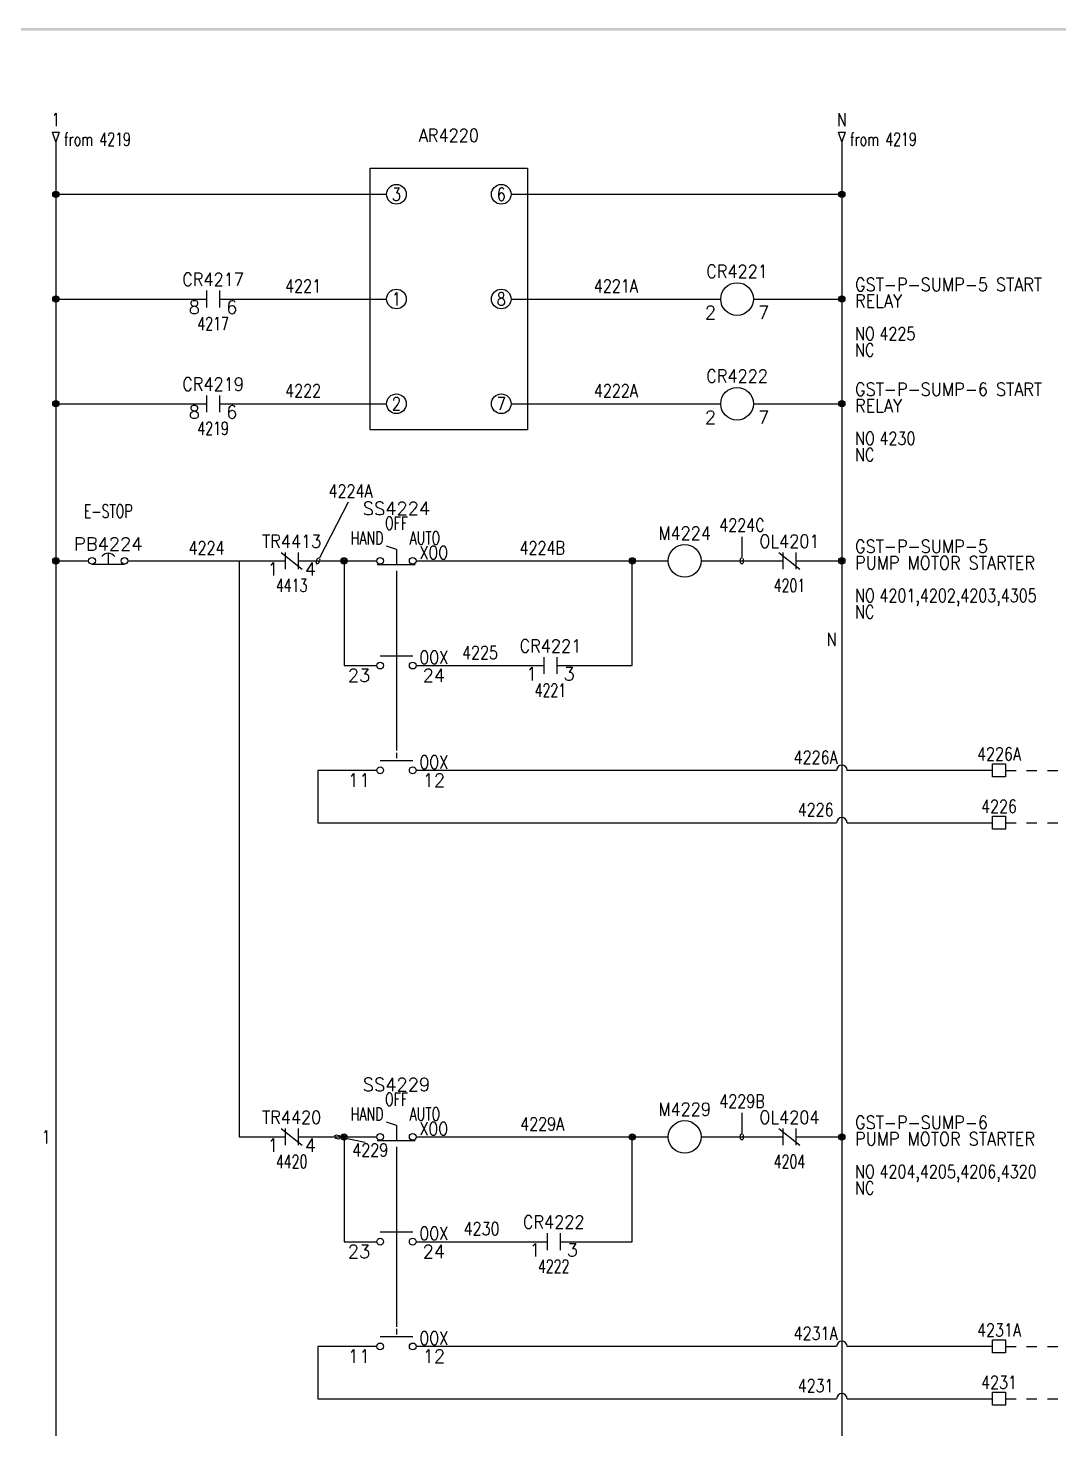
# Model space of a CAD drawing. Header units: inches. Extents: x -0.1 to 33.9, y -0.2 to 22.6.
# Drawn here: x 17.23 to 27.07, y 9.21 to 22.59 of the extents above; entities that cross this region are included whole.
import ezdxf
from ezdxf.enums import TextEntityAlignment as Align

# ---------------------------------------------------------------- set-up
doc = ezdxf.new("R2010")
doc.units = ezdxf.units.IN
doc.header["$LTSCALE"] = 0.5
doc.header["$MEASUREMENT"] = 0
doc.linetypes.add('HIDDEN2', pattern=[0.1875, 0.125, -0.0625])
for name, color, linetype in [('DESC', 150, 'Continuous'), ('LINK', 9, 'Continuous'), ('MISC', 7, 'Continuous'), ('POS', 52, 'Continuous'), ('SYMS', 7, 'Continuous'), ('TAGS', 150, 'Continuous'), ('TERMS', 123, 'Continuous'), ('WIRENO', 72, 'Continuous'), ('WIREREF', 52, 'Continuous'), ('WIREREF_DEST', 52, 'Continuous'), ('WIRES', 7, 'Continuous'), ('XREF', 7, 'Continuous'), ('XREFCHILD', 134, 'Continuous')]:
    doc.layers.add(name, color=color, linetype=linetype)
doc.styles.get("Standard").update_dxf_attribs({"font": 'romans.shx'})
doc.styles.add('WD', font='romans.shx')

# ---------------------------------------------------------------- blocks, each defined once
blk = doc.blocks.new('S&L Title Block V2')
at = {"color": 2}
blk.add_trace([(0, 22.587), (0.025, 22.562), (33.9, 22.587), (33.875, 22.562)], dxfattribs=at)
for tag, height, p in [('TITLE#1', 0.15, (31.11, 1.739)), ('TITLE#2', 0.1, (31.129, 1.58))]:
    blk.add_attdef(tag, text='', height=height).set_placement(p, align=Align.CENTER)
for tag, p, height in [('DRAWNBY', (28.968, 0.735), 0.1), ('SCALE', (30.644, 0.731), 0.1), ('DATE', (30.653, 0.449), 0.1), ('CHKBY', (28.975, 0.429), 0.1), ('SH#', (32.993, 0.197), 0.125)]:
    blk.add_attdef(tag, p, '', height=height)
blk.add_attdef('JOB#', text='', height=0.125).set_placement((32.83, 0.195), align=Align.RIGHT)
at = {"flags": 9}
blk.add_attdef('WD_TB', (0, 0), '', height=0.1, dxfattribs=at)
blk = doc.blocks.new('WDDOT')
for radius in [0.03, 0.0187, 0.00929]:
    blk.add_circle((0, 0), radius)
blk = doc.blocks.new('HPB12M')
for p, q in [((0, 0.074), (0, -0.031)), ((-0.156, -0.032), (0.156, -0.032))]:
    blk.add_line(p, q)
for centre in [(-0.155, 0), (0.155, 0)]:
    blk.add_circle(centre, 0.0322)
blk.add_arc((0, -0.006), 0.0781, 36.8699, 143.1301)
at = {"style": 'WD', "width": 0.7}
for tag, p in [('INST', (0, 0.738)), ('LOC', (0, 0.568)), ('DESC1', (0, 0.412)), ('DESC2', (0, 0.255)), ('XREF', (0, -0.232))]:
    blk.add_attdef(tag, text='', height=0.125, dxfattribs=at).set_placement(p, align=Align.CENTER)
at = {"style": 'WD'}
blk.add_attdef('TAG1', text='', height=0.125, dxfattribs=at).set_placement((0, 0.099), align=Align.CENTER)
for tag, p in [('X2LINK', (0, 0.125)), ('X8LINK', (0, -0.094))]:
    blk.add_attdef(tag, p, '', height=0.01, dxfattribs=at)
for tag, p, height, flags in [('X4TERM01', (-0.188, 0), 0.0125, 1), ('FAMILY', (0.054, 0.058), 0.01, 9), ('CONTACT', (0.054, 0.042), 0.01, 9), ('X1TERM02', (0.188, 0), 0.0125, 1)]:
    blk.add_attdef(tag, p, '', height=height, dxfattribs=dict(at, flags=flags))
at = {"linetype": 'Continuous', "style": 'WD', "flags": 9}
for tag, p in [('MFG', (0.076, 0)), ('CAT', (0.076, 0.017)), ('ASSYCODE', (0.076, -0.017))]:
    blk.add_attdef(tag, text='', height=0.01, dxfattribs=at).set_placement(p, align=Align.CENTER)
at = {"linetype": 'Continuous', "style": 'WD', "flags": 8}
blk.add_attdef('TERM01', text='', height=0.125, dxfattribs=at).set_placement((-0.25, -0.016), align=Align.TOP_RIGHT)
blk.add_attdef('TERM02', text='', height=0.125, dxfattribs=at).set_placement((0.25, -0.016), align=Align.TOP_LEFT)
blk = doc.blocks.new('HCR22')
at = {"linetype": 'Continuous'}
for p, q in [((-0.1, 0.08), (0.1, -0.08)), ((-0.062, 0.08), (-0.062, -0.08)), ((0.062, 0.08), (0.062, -0.08))]:
    blk.add_line(p, q, dxfattribs=at)
at = {"style": 'WD'}
for tag, width, p in [('INST', 0.7, (0, 0.451)), ('LOC', 0.7, (0, 0.281)), ('TAG2', 0.9, (0, 0.125)), ('XREF', 0.7, (0, -0.297)), ('DESC1', 0.7, (0, -0.449)), ('DESC2', 0.7, (0, -0.597)), ('DESC3', 0.7, (0, -0.744))]:
    blk.add_attdef(tag, text='', height=0.125, dxfattribs=dict(at, width=width)).set_placement(p, align=Align.CENTER)
for tag, p in [('X2LINK', (0, 0.125)), ('X8LINK', (0, -0.125))]:
    blk.add_attdef(tag, p, '', height=0.01, dxfattribs=at)
for tag, p, height, flags in [('X4TERM01', (-0.062, 0), 0.0125, 1), ('X1TERM02', (0.062, 0), 0.0125, 1), ('FAMILY', (0.097, 0.036), 0.01, 9), ('CONTACT', (0.097, 0.02), 0.01, 1)]:
    blk.add_attdef(tag, p, '', height=height, dxfattribs=dict(at, flags=flags))
at = {"linetype": 'Continuous', "style": 'WD', "flags": 8}
blk.add_attdef('TERM01', text='', height=0.125, dxfattribs=at).set_placement((-0.125, -0.016), align=Align.TOP_RIGHT)
blk.add_attdef('TERM02', text='', height=0.125, dxfattribs=at).set_placement((0.125, -0.016), align=Align.TOP_LEFT)
blk = doc.blocks.new('HSS123')
for p, q in [((0, 0.109), (-0.094, 0.141)), ((0, 0.109), (0, -0.041)), ((-0.185, -0.034), (0.18, -0.034))]:
    blk.add_line(p, q)
for centre in [(-0.155, 0), (0.155, 0)]:
    blk.add_circle(centre, 0.0322)
at = {"style": 'WD', "width": 0.7}
for tag, p in [('INST', (0, 1.076)), ('LOC', (0, 0.906)), ('DESC1', (0, 0.75)), ('DESC2', (0, 0.594)), ('POS2', (0, 0.297)), ('XREF', (0, -0.219))]:
    blk.add_attdef(tag, text='', height=0.125, dxfattribs=at).set_placement(p, align=Align.CENTER)
at = {"style": 'WD'}
blk.add_attdef('TAG1', text='', height=0.125, dxfattribs=at).set_placement((0, 0.438), align=Align.CENTER)
at = {"style": 'WD', "width": 0.7}
blk.add_attdef('POS1', text='', height=0.125, dxfattribs=at).set_placement((-0.125, 0.156), align=Align.RIGHT)
at = {"style": 'WD'}
for tag, p, width in [('POS3', (0.125, 0.156), 0.7), ('STATE', (0.219, 0.016), 0.8)]:
    blk.add_attdef(tag, p, '', height=0.125, dxfattribs=dict(at, width=width))
for tag, p in [('X2LINK', (0, 0.156)), ('X8LINK', (0, -0.094))]:
    blk.add_attdef(tag, p, '', height=0.01, dxfattribs=at)
for tag, p, height, flags in [('X4TERM01', (-0.188, 0), 0.0125, 1), ('FAMILY', (0.044, 0.053), 0.01, 9), ('CONTACT', (0.044, 0.037), 0.01, 1), ('X1TERM02', (0.188, 0), 0.0125, 1)]:
    blk.add_attdef(tag, p, '', height=height, dxfattribs=dict(at, flags=flags))
at = {"linetype": 'Continuous', "style": 'WD', "flags": 9}
for tag, p in [('MFG', (0.069, 0.009)), ('CAT', (0.069, -0.007)), ('ASSYCODE', (0.069, -0.026))]:
    blk.add_attdef(tag, text='', height=0.01, dxfattribs=at).set_placement(p, align=Align.CENTER)
at = {"linetype": 'Continuous', "style": 'WD', "flags": 8}
blk.add_attdef('TERM01', text='', height=0.125, dxfattribs=at).set_placement((-0.25, -0.031), align=Align.TOP_RIGHT)
blk.add_attdef('TERM02', text='', height=0.125, dxfattribs=at).set_placement((0.25, -0.031), align=Align.TOP_LEFT)
blk = doc.blocks.new('HMS1')
blk.add_circle((0, 0), 0.156)
at = {"style": 'WD'}
for tag, width, p in [('INST', 0.7, (0.006, 0.528)), ('LOC', 0.7, (0.006, 0.359)), ('TAG1', 0.9, (0, 0.202))]:
    blk.add_attdef(tag, text='', height=0.125, dxfattribs=dict(at, width=width)).set_placement(p, align=Align.CENTER)
at = {"style": 'WD', "flags": 9}
blk.add_attdef('FAMILY', text='', height=0.01, dxfattribs=at).set_placement((-0.005, 0.17), align=Align.CENTER)
at = {"linetype": 'Continuous', "style": 'WD', "flags": 1}
for tag, p in [('MFG', (0, 0.14)), ('CAT', (0, 0.159))]:
    blk.add_attdef(tag, text='', height=0.01, dxfattribs=at).set_placement(p, align=Align.MIDDLE)
at = {"style": 'WD'}
for tag, p, width in [('DESC1', (1.126, 0.076), 0.9), ('DESC2', (1.126, -0.081), 0.9), ('DESC3', (1.126, -0.237), 0.9), ('XREFNO', (1.359, -0.393), 0.8), ('XREFNC', (1.359, -0.549), 0.8)]:
    blk.add_attdef(tag, p, '', height=0.125, dxfattribs=dict(at, width=width))
at = {"style": 'WD', "flags": 1}
for tag, p in [('X4TERM01', (-0.156, 0)), ('X1TERM02', (0.156, 0))]:
    blk.add_attdef(tag, p, '', height=0.0125, dxfattribs=at)
at = {"linetype": 'Continuous', "style": 'WD', "flags": 9}
blk.add_attdef('ASSYCODE', text='', height=0.01, dxfattribs=at).set_placement((0, 0.113), align=Align.CENTER)
at = {"linetype": 'Continuous', "style": 'WD'}
blk.add_attdef('TERM01', text='', height=0.125, dxfattribs=at).set_placement((-0.2, -0.035), align=Align.TOP_RIGHT)
blk.add_attdef('TERM02', text='', height=0.125, dxfattribs=at).set_placement((0.2, -0.035), align=Align.TOP_LEFT)
at = {"style": 'WD', "width": 0.8, "flags": 8}
for tag, p in [('NO', (1.126, -0.393)), ('NC', (1.126, -0.549))]:
    blk.add_attdef(tag, p, '', height=0.125, dxfattribs=at)
blk = doc.blocks.new('HSS21')
for p, q in [((0, 0.168), (0, 0.115)), ((-0.156, 0.094), (0.156, 0.094))]:
    blk.add_line(p, q)
for centre in [(-0.155, 0), (0.155, 0)]:
    blk.add_circle(centre, 0.0322)
at = {"style": 'WD', "width": 0.7}
for tag, p in [('INST', (0, 0.826)), ('LOC', (0, 0.656)), ('DESC1', (0, 0.5)), ('DESC2', (0, 0.344)), ('XREF', (0, -0.219))]:
    blk.add_attdef(tag, text='', height=0.125, dxfattribs=at).set_placement(p, align=Align.CENTER)
at = {"style": 'WD'}
blk.add_attdef('TAG2', text='', height=0.125, dxfattribs=at).set_placement((0, 0.188), align=Align.CENTER)
for tag, p in [('X2LINK', (0, 0.188)), ('X8LINK', (0, 0))]:
    blk.add_attdef(tag, p, '', height=0.01, dxfattribs=at)
for tag, p, height, flags in [('FAMILY', (0.056, 0.127), 0.01, 9), ('X4TERM01', (-0.188, 0), 0.0125, 1), ('CONTACT', (0.056, 0.111), 0.01, 9), ('X1TERM02', (0.188, 0), 0.0125, 1)]:
    blk.add_attdef(tag, p, '', height=height, dxfattribs=dict(at, flags=flags))
at = {"style": 'WD', "width": 0.8}
blk.add_attdef('STATE', (0.219, 0.016), '', height=0.125, dxfattribs=at)
at = {"linetype": 'Continuous', "style": 'WD', "flags": 8}
blk.add_attdef('TERM01', text='', height=0.125, dxfattribs=at).set_placement((-0.25, -0.031), align=Align.TOP_RIGHT)
blk.add_attdef('TERM02', text='', height=0.125, dxfattribs=at).set_placement((0.25, -0.031), align=Align.TOP_LEFT)
blk = doc.blocks.new('HT0W01')
for p, q in [((-0.062, 0.062), (0.062, 0.062)), ((-0.062, -0.062), (-0.062, 0.062)), ((0.062, 0.062), (0.062, -0.062)), ((0.062, -0.062), (-0.062, -0.062))]:
    blk.add_line(p, q)
at = {"style": 'WD'}
for tag, p, width in [('INST', (0.062, 0.42), 0.7), ('LOC', (0.062, 0.25), 0.7), ('DESC1', (0.05, -0.385), 0.8)]:
    blk.add_attdef(tag, p, '', height=0.125, dxfattribs=dict(at, width=width))
at = {"linetype": 'Continuous', "style": 'WD', "width": 0.8, "flags": 8}
blk.add_attdef('WIRENO', text='', height=0.125, dxfattribs=at).set_placement((0, 0.094), align=Align.CENTER)
at = {"style": 'WD', "flags": 1}
for tag, p, height in [('X4TERM01', (-0.062, 0), 0.0125), ('X4TERMDESC01', (-0.055, -0.023), 0.025), ('X2TERMDESC01', (-0.006, 0.029), 0.025), ('STRIPSEQ', (0, 0), 0.00125), ('X2TERM01', (0, 0.062), 0.0125), ('X1TERMDESC01', (0.039, 0.007), 0.025), ('X1TERM01', (0.062, 0), 0.0125), ('LINKTERM', (0, -0.002), 0.00125), ('X8TERM01', (0, -0.062), 0.0125), ('X8TERMDESC01', (0, -0.054), 0.025)]:
    blk.add_attdef(tag, p, '', height=height, dxfattribs=at)
at = {"linetype": 'Continuous', "style": 'WD'}
for tag, p, height, width, flags in [('TAGSTRIP', (0.05, -0.229), 0.125, 0.9, 8), ('CAT', (0.213, -0.406), 0.109, 0.8, 1), ('DESC2', (0.05, -0.541), 0.125, 0.8, 8), ('DESC3', (0.05, -0.698), 0.125, 0.8, 8)]:
    blk.add_attdef(tag, p, '', height=height, dxfattribs=dict(at, width=width, flags=flags))
at = {"linetype": 'Continuous', "style": 'WD', "width": 0.8, "flags": 1}
blk.add_attdef('MFG', text='', height=0.109, dxfattribs=at).set_placement((0.088, -0.406), align=Align.RIGHT)
at = {"style": 'WD', "width": 0.7, "flags": 1}
blk.add_attdef('ASSYCODE', (0.062, -0.281), '', height=0.01, dxfattribs=at)
blk = doc.blocks.new('HA1D2')
blk.add_lwpolyline([(0, 0.094), (0.031, 0.094), (0, 0), (-0.031, 0.094), (0, 0.094)])
at = {"style": 'WD', "width": 0.8, "flags": 8}
blk.add_attdef('WIRENO', text='', height=0.125, dxfattribs=at).set_placement((0, 0.15), align=Align.CENTER)
at = {"style": 'WD', "flags": 1}
for tag, p in [('X8TERM01', (0, 0)), ('SIGCODE', (0.026, 0.066))]:
    blk.add_attdef(tag, p, '', height=0.01, dxfattribs=at)
at = {"style": 'WD', "width": 0.7}
for tag, p in [('XREF', (0.077, -0.037)), ('DESC1', (0.077, -0.206))]:
    blk.add_attdef(tag, p, '', height=0.125, dxfattribs=at)
blk = doc.blocks.new('WD_WNV')
at = {"linetype": 'Continuous', "style": 'WD', "width": 0.8}
blk.add_attdef('WIRENO', text='', height=0.125, dxfattribs=at).set_placement((-0.05, 0), align=Align.MIDDLE_RIGHT)
at = {"style": 'WD', "flags": 1}
for tag, p in [('W01USER', (-0.062, 0.094)), ('W02USER', (-0.062, 0.086)), ('W03USER', (-0.062, 0.078)), ('W04USER', (-0.062, 0.07)), ('W05USER', (-0.062, 0.062)), ('W06USER', (-0.062, 0.055)), ('W07USER', (-0.062, 0.047)), ('W08USER', (-0.062, 0.039)), ('W09USER', (-0.062, 0.031)), ('W10USER', (-0.062, 0.023))]:
    blk.add_attdef(tag, text='', height=0.005, dxfattribs=at).set_placement(p, align=Align.CENTER)
blk = doc.blocks.new('WD_WNH')
at = {"linetype": 'Continuous', "style": 'WD', "width": 0.8}
blk.add_attdef('WIRENO', text='', height=0.125, dxfattribs=at).set_placement((0, 0.062), align=Align.CENTER)
at = {"style": 'WD', "flags": 1}
for tag, p in [('W01USER', (0, 0.078)), ('W02USER', (0, 0.07)), ('W03USER', (0, 0.062)), ('W04USER', (0, 0.055)), ('W05USER', (0, 0.047)), ('W06USER', (0, 0.039)), ('W07USER', (0, 0.031)), ('W08USER', (0, 0.023)), ('W09USER', (0, 0.016)), ('W10USER', (0, 0.008))]:
    blk.add_attdef(tag, text='', height=0.005, dxfattribs=at).set_placement(p, align=Align.CENTER)
blk = doc.blocks.new('HCR1_ARP120A5R')
blk.add_lwpolyline([(-0.25, 0.25), (1.25, 0.25), (1.25, -2.25), (-0.25, -2.25)], close=True)
for centre in [(0, 0), (1, 0), (0, -1), (1, -1), (0, -2), (1, -2)]:
    blk.add_circle(centre, 0.0938)
at = {"style": 'WD'}
for tag, p, width in [('DESC1', (0.25, 1.25), 0.9), ('DESC2', (0.25, 1), 0.9), ('DESC3', (0.25, 0.75), 0.9), ('XREFNO', (1.5, -1.75), 0.8), ('XREFNC', (1.5, -2), 0.8)]:
    blk.add_attdef(tag, p, '', height=0.125, dxfattribs=dict(at, width=width))
for tag, width, p in [('TAG1', 0.9, (0.5, 0.5)), ('INST', 0.7, (0.5, -2.5)), ('LOC', 0.7, (0.5, -2.75))]:
    blk.add_attdef(tag, text='', height=0.125, dxfattribs=dict(at, width=width)).set_placement(p, align=Align.CENTER)
at = {"style": 'WD', "width": 0.8}
for tag, p in [('TERM01', (0, 0)), ('TERM04', (1, 0)), ('X4TERMDESC01', (0.301, -0.162)), ('X1TERMDESC04', (1.318, -0.162)), ('TERM02', (0, -1)), ('TERM05', (1, -1)), ('X4TERMDESC02', (0.315, -1.163)), ('X1TERMDESC05', (1.315, -1.163)), ('TERM03', (0, -2)), ('TERM06', (1, -2)), ('X4TERMDESC03', (0.315, -2.163)), ('X1TERMDESC06', (1.315, -2.163))]:
    blk.add_attdef(tag, text='', height=0.125, dxfattribs=at).set_placement(p, align=Align.MIDDLE)
at = {"style": 'WD', "flags": 1}
for tag, p in [('X4TERM01', (-0.094, 0)), ('X1TERM04', (1.094, 0)), ('X4TERM02', (-0.094, -1)), ('X1TERM05', (1.094, -1)), ('X4TERM03', (-0.094, -2)), ('X1TERM06', (1.094, -2))]:
    blk.add_attdef(tag, p, '', height=0.01, dxfattribs=at)
for tag, p in [('MFG', (0.25, 0)), ('CAT', (0.5, 0))]:
    blk.add_attdef(tag, text='', height=0.01, dxfattribs=at).set_placement(p, align=Align.MIDDLE)
at = {"style": 'WD', "flags": 9}
for tag, p in [('ASSYCODE', (0.75, 0)), ('FAMILY', (0.25, -0.25))]:
    blk.add_attdef(tag, text='', height=0.01, dxfattribs=at).set_placement(p, align=Align.CENTER)
at = {"style": 'WD', "width": 0.8, "flags": 8}
for tag, p in [('NO', (1.5, 0)), ('NC', (1.5, -0.25))]:
    blk.add_attdef(tag, p, '', height=0.125, dxfattribs=at)
blk = doc.blocks.new('HCR21')
at = {"linetype": 'Continuous'}
for p, q in [((-0.062, 0.08), (-0.062, -0.08)), ((0.062, 0.08), (0.062, -0.08))]:
    blk.add_line(p, q, dxfattribs=at)
at = {"style": 'WD'}
for tag, width, p in [('INST', 0.7, (0, 0.451)), ('LOC', 0.7, (0, 0.281)), ('TAG2', 0.9, (0, 0.125)), ('XREF', 0.7, (0, -0.297)), ('DESC1', 0.7, (0, -0.449)), ('DESC2', 0.7, (0, -0.597)), ('DESC3', 0.7, (0, -0.744))]:
    blk.add_attdef(tag, text='', height=0.125, dxfattribs=dict(at, width=width)).set_placement(p, align=Align.CENTER)
for tag, p in [('X2LINK', (0, 0.125)), ('X8LINK', (0, -0.125))]:
    blk.add_attdef(tag, p, '', height=0.01, dxfattribs=at)
for tag, p, height, flags in [('X4TERM01', (-0.062, 0), 0.0125, 1), ('X1TERM02', (0.062, 0), 0.0125, 1), ('FAMILY', (0.097, 0.053), 0.01, 9), ('CONTACT', (0.097, 0.036), 0.01, 1)]:
    blk.add_attdef(tag, p, '', height=height, dxfattribs=dict(at, flags=flags))
at = {"linetype": 'Continuous', "style": 'WD', "flags": 8}
blk.add_attdef('TERM01', text='', height=0.125, dxfattribs=at).set_placement((-0.125, -0.016), align=Align.TOP_RIGHT)
blk.add_attdef('TERM02', text='', height=0.125, dxfattribs=at).set_placement((0.125, -0.016), align=Align.TOP_LEFT)
blk = doc.blocks.new('HCR1')
blk.add_circle((0, 0), 0.156)
at = {"style": 'WD'}
for tag, width, p in [('INST', 0.7, (0.006, 0.528)), ('LOC', 0.7, (0.006, 0.359)), ('TAG1', 0.9, (0, 0.202))]:
    blk.add_attdef(tag, text='', height=0.125, dxfattribs=dict(at, width=width)).set_placement(p, align=Align.CENTER)
at = {"linetype": 'Continuous', "style": 'WD', "flags": 9}
blk.add_attdef('ASSYCODE', text='', height=0.01, dxfattribs=at).set_placement((0, 0.125), align=Align.CENTER)
at = {"style": 'WD', "flags": 9}
blk.add_attdef('FAMILY', text='', height=0.01, dxfattribs=at).set_placement((-0.005, 0.17), align=Align.CENTER)
at = {"linetype": 'Continuous', "style": 'WD', "flags": 1}
for tag, p in [('MFG', (0, 0.14)), ('CAT', (0, 0.159))]:
    blk.add_attdef(tag, text='', height=0.01, dxfattribs=at).set_placement(p, align=Align.MIDDLE)
at = {"style": 'WD'}
for tag, p, width in [('DESC1', (1.126, 0.076), 0.9), ('DESC2', (1.126, -0.081), 0.9), ('DESC3', (1.126, -0.237), 0.9), ('XREFNO', (1.359, -0.393), 0.8), ('XREFNC', (1.359, -0.549), 0.8)]:
    blk.add_attdef(tag, p, '', height=0.125, dxfattribs=dict(at, width=width))
at = {"style": 'WD', "flags": 1}
for tag, p in [('X4TERM01', (-0.156, 0)), ('X1TERM02', (0.156, 0))]:
    blk.add_attdef(tag, p, '', height=0.0125, dxfattribs=at)
at = {"linetype": 'Continuous', "style": 'WD'}
blk.add_attdef('TERM01', text='', height=0.125, dxfattribs=at).set_placement((-0.2, -0.066), align=Align.TOP_RIGHT)
blk.add_attdef('TERM02', text='', height=0.125, dxfattribs=at).set_placement((0.2, -0.066), align=Align.TOP_LEFT)
at = {"style": 'WD', "width": 0.8, "flags": 8}
for tag, p in [('NO', (1.126, -0.393)), ('NC', (1.126, -0.549))]:
    blk.add_attdef(tag, p, '', height=0.125, dxfattribs=at)

msp = doc.modelspace()

# ---------------------------------------------------------------- linework, layer by layer
at = {"layer": 'LINK'}
for points in [[(20.75, 17.406), (20.75, 16.688)], [(20.75, 17.406), (20.75, 15.688)], [(20.75, 11.906), (20.75, 11.188)], [(20.75, 11.906), (20.75, 10.188)]]:
    msp.add_lwpolyline(points, dxfattribs=at)
at = {"layer": 'WIRENO'}
for points in [[(20.29, 18.059), (20.014, 17.528), (19.993, 17.521), (19.979, 17.493), (19.986, 17.472), (20.007, 17.479), (20.021, 17.507), (20.018, 17.517)], [(24.047, 17.729), (24.047, 17.531), (24.031, 17.516), (24.031, 17.484), (24.047, 17.469), (24.062, 17.484), (24.062, 17.516), (24.055, 17.523)], [(24.047, 12.229), (24.047, 12.031), (24.031, 12.016), (24.031, 11.984), (24.047, 11.969), (24.062, 11.984), (24.062, 12.016), (24.055, 12.023)], [(20.451, 11.947), (20.218, 11.994), (20.206, 12.012), (20.175, 12.018), (20.157, 12.006), (20.169, 11.988), (20.2, 11.982), (20.209, 11.988)]]:
    msp.add_lwpolyline(points, dxfattribs=at)
at = {"layer": 'WIRES'}
for p, q in [((17.5, 21.5), (17.5, 2.5)), ((25, 21.5), (25, 2.5)), ((17.5, 21), (20.656, 21)), ((21.844, 21), (25, 21)), ((17.5, 20), (18.938, 20)), ((19.062, 20), (20.656, 20)), ((21.844, 20), (23.844, 20)), ((24.156, 20), (25, 20)), ((17.5, 19), (18.938, 19)), ((19.062, 19), (20.656, 19)), ((21.844, 19), (23.844, 19)), ((24.156, 19), (25, 19)), ((17.5, 17.5), (17.812, 17.5)), ((18.188, 17.5), (19.688, 17.5)), ((19.25, 17.5), (19.25, 12)), ((19.812, 17.5), (20.562, 17.5)), ((20.25, 17.5), (20.25, 16.5)), ((20.938, 17.5), (23.344, 17.5)), ((23, 16.5), (23, 17.5)), ((23.656, 17.5), (24.438, 17.5)), ((24.562, 17.5), (25, 17.5)), ((20.25, 16.5), (20.562, 16.5)), ((20.938, 16.5), (22.156, 16.5)), ((22.281, 16.5), (23, 16.5)), ((20.562, 15.5), (20, 15.5)), ((20, 15.5), (20, 15)), ((24.95, 15.5), (20.938, 15.5)), ((26.438, 15.5), (25.05, 15.5)), ((20, 15), (24.95, 15)), ((25.05, 15), (26.438, 15)), ((19.25, 12), (19.688, 12)), ((19.812, 12), (20.562, 12)), ((20.25, 12), (20.25, 11)), ((20.938, 12), (23.344, 12)), ((23, 11), (23, 12)), ((23.656, 12), (24.438, 12)), ((24.562, 12), (25, 12)), ((20.25, 11), (20.562, 11)), ((20.938, 11), (22.188, 11)), ((22.312, 11), (23, 11)), ((20.562, 10), (20, 10)), ((20, 10), (20, 9.5)), ((24.95, 10), (20.938, 10)), ((26.438, 10), (25.05, 10)), ((20, 9.5), (24.95, 9.5)), ((25.05, 9.5), (26.438, 9.5))]:
    msp.add_line(p, q, dxfattribs=at)
at = {"layer": 'WIRES', "linetype": 'HIDDEN2'}
for p, q in [((26.562, 15.5), (27.938, 15.5)), ((26.562, 15), (27.938, 15)), ((26.562, 10), (27.938, 10)), ((26.562, 9.5), (27.938, 9.5))]:
    msp.add_line(p, q, dxfattribs=at)
at = {"layer": 'WIRES'}
for centre in [(25, 15.5), (25, 15), (25, 10), (25, 9.5)]:
    msp.add_arc(centre, 0.05, 0, 180, dxfattribs=at)

# ---------------------------------------------------------------- block references
msp.add_blockref('S&L Title Block V2', (0, 0))
at = {"layer": 'SYMS'}
ref = msp.add_blockref('HA1D2', (17.5, 21.5), dxfattribs=at)
ref.add_attrib('WIRENO', '1', dxfattribs={"layer": 'WIREREF_DEST', "height": 0.125, "style": 'WD', "width": 0.8, "flags": 8}).set_placement((17.5, 21.65), align=Align.CENTER)
ref.add_attrib('XREF', 'from 4219', (17.577, 21.463), dxfattribs={"layer": 'XREF', "height": 0.125, "style": 'WD', "width": 0.7})
ref = msp.add_blockref('HA1D2', (25, 21.5), dxfattribs=at)
ref.add_attrib('WIRENO', 'N', dxfattribs={"layer": 'WIREREF_DEST', "height": 0.125, "style": 'WD', "width": 0.8, "flags": 8}).set_placement((25, 21.65), align=Align.CENTER)
ref.add_attrib('XREF', 'from 4219', (25.077, 21.463), dxfattribs={"layer": 'XREF', "height": 0.125, "style": 'WD', "width": 0.7})
ref = msp.add_blockref('HCR1_ARP120A5R', (20.75, 21), dxfattribs=at)
ref.add_attrib('TERM01', '3', dxfattribs={"layer": 'TERMS', "height": 0.125, "style": 'WD', "width": 0.8}).set_placement((20.75, 21), align=Align.MIDDLE)
ref.add_attrib('TERM02', '1', dxfattribs={"layer": 'TERMS', "height": 0.125, "style": 'WD', "width": 0.8}).set_placement((20.75, 20), align=Align.MIDDLE)
ref.add_attrib('TERM03', '2', dxfattribs={"layer": 'TERMS', "height": 0.125, "style": 'WD', "width": 0.8}).set_placement((20.75, 19), align=Align.MIDDLE)
ref.add_attrib('TERM04', '6', dxfattribs={"layer": 'TERMS', "height": 0.125, "style": 'WD', "width": 0.8}).set_placement((21.75, 21), align=Align.MIDDLE)
ref.add_attrib('TERM05', '8', dxfattribs={"layer": 'TERMS', "height": 0.125, "style": 'WD', "width": 0.8}).set_placement((21.75, 20), align=Align.MIDDLE)
ref.add_attrib('TERM06', '7', dxfattribs={"layer": 'TERMS', "height": 0.125, "style": 'WD', "width": 0.8}).set_placement((21.75, 19), align=Align.MIDDLE)
ref.add_attrib('TAG1', 'AR4220', dxfattribs={"layer": 'TAGS', "height": 0.125, "style": 'WD', "width": 0.9}).set_placement((21.25, 21.5), align=Align.CENTER)
for p in [(17.5, 21), (25, 21), (17.5, 20), (25, 20), (17.5, 19), (25, 19), (17.5, 17.5), (20.25, 17.5), (23, 17.5), (25, 17.5), (20.25, 12), (23, 12), (25, 12)]:
    msp.add_blockref('WDDOT', p, dxfattribs=at)
ref = msp.add_blockref('HCR21', (19, 20), dxfattribs=at)
ref.add_attrib('TERM02', '6', dxfattribs={"layer": 'TERMS', "linetype": 'Continuous', "height": 0.125, "style": 'WD', "flags": 8}).set_placement((19.125, 19.984), align=Align.TOP_LEFT)
ref.add_attrib('TERM01', '8', dxfattribs={"layer": 'TERMS', "linetype": 'Continuous', "height": 0.125, "style": 'WD', "flags": 8}).set_placement((18.875, 19.984), align=Align.TOP_RIGHT)
ref.add_attrib('XREF', '4217', dxfattribs={"layer": 'XREFCHILD', "height": 0.125, "style": 'WD', "width": 0.7}).set_placement((19, 19.703), align=Align.CENTER)
ref.add_attrib('TAG2', 'CR4217', dxfattribs={"layer": 'TAGS', "height": 0.125, "style": 'WD', "width": 0.9}).set_placement((19, 20.125), align=Align.CENTER)
ref = msp.add_blockref('HCR1', (24, 20), dxfattribs=at)
ref.add_attrib('NC', 'NC', (25.126, 19.451), dxfattribs={"layer": 'MISC', "height": 0.125, "style": 'WD', "width": 0.8, "flags": 8})
ref.add_attrib('NO', 'NO', (25.126, 19.607), dxfattribs={"layer": 'MISC', "height": 0.125, "style": 'WD', "width": 0.8, "flags": 8})
ref.add_attrib('TERM02', '7', dxfattribs={"layer": 'TERMS', "linetype": 'Continuous', "height": 0.125, "style": 'WD'}).set_placement((24.2, 19.934), align=Align.TOP_LEFT)
ref.add_attrib('TERM01', '2', dxfattribs={"layer": 'TERMS', "linetype": 'Continuous', "height": 0.125, "style": 'WD'}).set_placement((23.8, 19.934), align=Align.TOP_RIGHT)
ref.add_attrib('XREFNO', '4225', (25.359, 19.607), dxfattribs={"layer": 'XREF', "height": 0.125, "style": 'WD', "width": 0.8})
ref.add_attrib('DESC2', 'RELAY', (25.126, 19.919), dxfattribs={"layer": 'DESC', "height": 0.125, "style": 'WD', "width": 0.9})
ref.add_attrib('DESC1', 'GST-P-SUMP-5 START', (25.126, 20.076), dxfattribs={"layer": 'DESC', "height": 0.125, "style": 'WD', "width": 0.9})
ref.add_attrib('TAG1', 'CR4221', dxfattribs={"layer": 'TAGS', "height": 0.125, "style": 'WD', "width": 0.9}).set_placement((24, 20.202), align=Align.CENTER)
ref = msp.add_blockref('HCR1', (24, 19), dxfattribs=at)
ref.add_attrib('NC', 'NC', (25.126, 18.451), dxfattribs={"layer": 'MISC', "height": 0.125, "style": 'WD', "width": 0.8, "flags": 8})
ref.add_attrib('NO', 'NO', (25.126, 18.607), dxfattribs={"layer": 'MISC', "height": 0.125, "style": 'WD', "width": 0.8, "flags": 8})
ref.add_attrib('TERM02', '7', dxfattribs={"layer": 'TERMS', "linetype": 'Continuous', "height": 0.125, "style": 'WD'}).set_placement((24.2, 18.934), align=Align.TOP_LEFT)
ref.add_attrib('TERM01', '2', dxfattribs={"layer": 'TERMS', "linetype": 'Continuous', "height": 0.125, "style": 'WD'}).set_placement((23.8, 18.934), align=Align.TOP_RIGHT)
ref.add_attrib('XREFNO', '4230', (25.359, 18.607), dxfattribs={"layer": 'XREF', "height": 0.125, "style": 'WD', "width": 0.8})
ref.add_attrib('DESC2', 'RELAY', (25.126, 18.919), dxfattribs={"layer": 'DESC', "height": 0.125, "style": 'WD', "width": 0.9})
ref.add_attrib('DESC1', 'GST-P-SUMP-6 START', (25.126, 19.076), dxfattribs={"layer": 'DESC', "height": 0.125, "style": 'WD', "width": 0.9})
ref.add_attrib('TAG1', 'CR4222', dxfattribs={"layer": 'TAGS', "height": 0.125, "style": 'WD', "width": 0.9}).set_placement((24, 19.202), align=Align.CENTER)
ref = msp.add_blockref('HCR21', (19, 19), dxfattribs=at)
ref.add_attrib('TERM02', '6', dxfattribs={"layer": 'TERMS', "linetype": 'Continuous', "height": 0.125, "style": 'WD', "flags": 8}).set_placement((19.125, 18.984), align=Align.TOP_LEFT)
ref.add_attrib('TERM01', '8', dxfattribs={"layer": 'TERMS', "linetype": 'Continuous', "height": 0.125, "style": 'WD', "flags": 8}).set_placement((18.875, 18.984), align=Align.TOP_RIGHT)
ref.add_attrib('XREF', '4219', dxfattribs={"layer": 'XREFCHILD', "height": 0.125, "style": 'WD', "width": 0.7}).set_placement((19, 18.703), align=Align.CENTER)
ref.add_attrib('TAG2', 'CR4219', dxfattribs={"layer": 'TAGS', "height": 0.125, "style": 'WD', "width": 0.9}).set_placement((19, 19.125), align=Align.CENTER)
ref = msp.add_blockref('HSS123', (20.75, 17.5), dxfattribs=at)
ref.add_attrib('POS3', 'AUTO', (20.875, 17.656), dxfattribs={"layer": 'POS', "height": 0.125, "style": 'WD', "width": 0.7})
ref.add_attrib('STATE', 'XOO', (20.969, 17.516), dxfattribs={"layer": 'MISC', "height": 0.125, "style": 'WD', "width": 0.8})
ref.add_attrib('POS2', 'OFF', dxfattribs={"layer": 'POS', "height": 0.125, "style": 'WD', "width": 0.7}).set_placement((20.75, 17.797), align=Align.CENTER)
ref.add_attrib('POS1', 'HAND', dxfattribs={"layer": 'POS', "height": 0.125, "style": 'WD', "width": 0.7}).set_placement((20.625, 17.656), align=Align.RIGHT)
ref.add_attrib('TAG1', 'SS4224', dxfattribs={"layer": 'TAGS', "height": 0.125, "style": 'WD'}).set_placement((20.75, 17.938), align=Align.CENTER)
ref = msp.add_blockref('HPB12M', (18, 17.5), dxfattribs=at)
ref.add_attrib('DESC1', 'E-STOP', dxfattribs={"layer": 'DESC', "height": 0.125, "style": 'WD', "width": 0.7}).set_placement((18, 17.912), align=Align.CENTER)
ref.add_attrib('TAG1', 'PB4224', dxfattribs={"layer": 'TAGS', "height": 0.125, "style": 'WD'}).set_placement((18, 17.599), align=Align.CENTER)
ref = msp.add_blockref('HMS1', (23.5, 17.5), dxfattribs=at)
ref.add_attrib('NC', 'NC', (25.126, 16.951), dxfattribs={"layer": 'MISC', "height": 0.125, "style": 'WD', "width": 0.8, "flags": 8})
ref.add_attrib('NO', 'NO', (25.126, 17.107), dxfattribs={"layer": 'MISC', "height": 0.125, "style": 'WD', "width": 0.8, "flags": 8})
ref.add_attrib('XREFNO', '4201,4202,4203,4305', (25.359, 17.107), dxfattribs={"layer": 'XREF', "height": 0.125, "style": 'WD', "width": 0.8})
ref.add_attrib('DESC2', 'PUMP MOTOR STARTER', (25.126, 17.419), dxfattribs={"layer": 'DESC', "height": 0.125, "style": 'WD', "width": 0.9})
ref.add_attrib('DESC1', 'GST-P-SUMP-5', (25.126, 17.576), dxfattribs={"layer": 'DESC', "height": 0.125, "style": 'WD', "width": 0.9})
ref.add_attrib('TAG1', 'M4224', dxfattribs={"layer": 'TAGS', "height": 0.125, "style": 'WD', "width": 0.9}).set_placement((23.5, 17.702), align=Align.CENTER)
ref = msp.add_blockref('HCR22', (19.75, 17.5), dxfattribs=at)
ref.add_attrib('XREF', '4413', dxfattribs={"layer": 'XREFCHILD', "height": 0.125, "style": 'WD', "width": 0.7}).set_placement((19.75, 17.203), align=Align.CENTER)
ref.add_attrib('TERM02', '4', dxfattribs={"layer": 'TERMS', "linetype": 'Continuous', "height": 0.125, "style": 'WD', "flags": 8}).set_placement((19.875, 17.484), align=Align.TOP_LEFT)
ref.add_attrib('TERM01', '1', dxfattribs={"layer": 'TERMS', "linetype": 'Continuous', "height": 0.125, "style": 'WD', "flags": 8}).set_placement((19.625, 17.484), align=Align.TOP_RIGHT)
ref.add_attrib('TAG2', 'TR4413', dxfattribs={"layer": 'TAGS', "height": 0.125, "style": 'WD', "width": 0.9}).set_placement((19.75, 17.625), align=Align.CENTER)
ref = msp.add_blockref('HCR22', (24.5, 17.5), dxfattribs=at)
ref.add_attrib('XREF', '4201', dxfattribs={"layer": 'XREFCHILD', "height": 0.125, "style": 'WD', "width": 0.7}).set_placement((24.5, 17.203), align=Align.CENTER)
ref.add_attrib('TAG2', 'OL4201', dxfattribs={"layer": 'TAGS', "height": 0.125, "style": 'WD', "width": 0.9}).set_placement((24.5, 17.625), align=Align.CENTER)
ref = msp.add_blockref('HCR21', (22.219, 16.5), dxfattribs=at)
ref.add_attrib('TERM02', '3', dxfattribs={"layer": 'TERMS', "linetype": 'Continuous', "height": 0.125, "style": 'WD', "flags": 8}).set_placement((22.344, 16.484), align=Align.TOP_LEFT)
ref.add_attrib('TERM01', '1', dxfattribs={"layer": 'TERMS', "linetype": 'Continuous', "height": 0.125, "style": 'WD', "flags": 8}).set_placement((22.094, 16.484), align=Align.TOP_RIGHT)
ref.add_attrib('XREF', '4221', dxfattribs={"layer": 'XREFCHILD', "height": 0.125, "style": 'WD', "width": 0.7}).set_placement((22.219, 16.203), align=Align.CENTER)
ref.add_attrib('TAG2', 'CR4221', dxfattribs={"layer": 'TAGS', "height": 0.125, "style": 'WD', "width": 0.9}).set_placement((22.219, 16.625), align=Align.CENTER)
ref = msp.add_blockref('HSS21', (20.75, 16.5), dxfattribs=at)
ref.add_attrib('TERM01', '23', dxfattribs={"layer": 'TERMS', "linetype": 'Continuous', "height": 0.125, "style": 'WD', "flags": 8}).set_placement((20.5, 16.469), align=Align.TOP_RIGHT)
ref.add_attrib('TERM02', '24', dxfattribs={"layer": 'TERMS', "linetype": 'Continuous', "height": 0.125, "style": 'WD', "flags": 8}).set_placement((21, 16.469), align=Align.TOP_LEFT)
ref.add_attrib('STATE', 'OOX', (20.969, 16.516), dxfattribs={"layer": 'MISC', "height": 0.125, "style": 'WD', "width": 0.8})
ref = msp.add_blockref('HSS21', (20.75, 15.5), dxfattribs=at)
ref.add_attrib('TERM01', '11', dxfattribs={"layer": 'TERMS', "linetype": 'Continuous', "height": 0.125, "style": 'WD', "flags": 8}).set_placement((20.5, 15.469), align=Align.TOP_RIGHT)
ref.add_attrib('TERM02', '12', dxfattribs={"layer": 'TERMS', "linetype": 'Continuous', "height": 0.125, "style": 'WD', "flags": 8}).set_placement((21, 15.469), align=Align.TOP_LEFT)
ref.add_attrib('STATE', 'OOX', (20.969, 15.516), dxfattribs={"layer": 'MISC', "height": 0.125, "style": 'WD', "width": 0.8})
ref = msp.add_blockref('HT0W01', (26.5, 15.5), dxfattribs=at)
ref.add_attrib('WIRENO', '4226A', dxfattribs={"layer": 'WIREREF', "linetype": 'Continuous', "height": 0.125, "style": 'WD', "width": 0.8, "flags": 8}).set_placement((26.5, 15.594), align=Align.CENTER)
ref = msp.add_blockref('HT0W01', (26.5, 15), dxfattribs=at)
ref.add_attrib('WIRENO', '4226', dxfattribs={"layer": 'WIREREF', "linetype": 'Continuous', "height": 0.125, "style": 'WD', "width": 0.8, "flags": 8}).set_placement((26.5, 15.094), align=Align.CENTER)
ref = msp.add_blockref('HSS123', (20.75, 12), dxfattribs=at)
ref.add_attrib('POS3', 'AUTO', (20.875, 12.156), dxfattribs={"layer": 'POS', "height": 0.125, "style": 'WD', "width": 0.7})
ref.add_attrib('STATE', 'XOO', (20.969, 12.016), dxfattribs={"layer": 'MISC', "height": 0.125, "style": 'WD', "width": 0.8})
ref.add_attrib('POS2', 'OFF', dxfattribs={"layer": 'POS', "height": 0.125, "style": 'WD', "width": 0.7}).set_placement((20.75, 12.297), align=Align.CENTER)
ref.add_attrib('POS1', 'HAND', dxfattribs={"layer": 'POS', "height": 0.125, "style": 'WD', "width": 0.7}).set_placement((20.625, 12.156), align=Align.RIGHT)
ref.add_attrib('TAG1', 'SS4229', dxfattribs={"layer": 'TAGS', "height": 0.125, "style": 'WD'}).set_placement((20.75, 12.438), align=Align.CENTER)
ref = msp.add_blockref('HMS1', (23.5, 12), dxfattribs=at)
ref.add_attrib('NC', 'NC', (25.126, 11.451), dxfattribs={"layer": 'MISC', "height": 0.125, "style": 'WD', "width": 0.8, "flags": 8})
ref.add_attrib('NO', 'NO', (25.126, 11.607), dxfattribs={"layer": 'MISC', "height": 0.125, "style": 'WD', "width": 0.8, "flags": 8})
ref.add_attrib('XREFNO', '4204,4205,4206,4320', (25.359, 11.607), dxfattribs={"layer": 'XREF', "height": 0.125, "style": 'WD', "width": 0.8})
ref.add_attrib('DESC2', 'PUMP MOTOR STARTER', (25.126, 11.919), dxfattribs={"layer": 'DESC', "height": 0.125, "style": 'WD', "width": 0.9})
ref.add_attrib('DESC1', 'GST-P-SUMP-6', (25.126, 12.076), dxfattribs={"layer": 'DESC', "height": 0.125, "style": 'WD', "width": 0.9})
ref.add_attrib('TAG1', 'M4229', dxfattribs={"layer": 'TAGS', "height": 0.125, "style": 'WD', "width": 0.9}).set_placement((23.5, 12.202), align=Align.CENTER)
ref = msp.add_blockref('HCR22', (19.75, 12), dxfattribs=at)
ref.add_attrib('XREF', '4420', dxfattribs={"layer": 'XREFCHILD', "height": 0.125, "style": 'WD', "width": 0.7}).set_placement((19.75, 11.703), align=Align.CENTER)
ref.add_attrib('TERM02', '4', dxfattribs={"layer": 'TERMS', "linetype": 'Continuous', "height": 0.125, "style": 'WD', "flags": 8}).set_placement((19.875, 11.984), align=Align.TOP_LEFT)
ref.add_attrib('TERM01', '1', dxfattribs={"layer": 'TERMS', "linetype": 'Continuous', "height": 0.125, "style": 'WD', "flags": 8}).set_placement((19.625, 11.984), align=Align.TOP_RIGHT)
ref.add_attrib('TAG2', 'TR4420', dxfattribs={"layer": 'TAGS', "height": 0.125, "style": 'WD', "width": 0.9}).set_placement((19.75, 12.125), align=Align.CENTER)
ref = msp.add_blockref('HCR22', (24.5, 12), dxfattribs=at)
ref.add_attrib('XREF', '4204', dxfattribs={"layer": 'XREFCHILD', "height": 0.125, "style": 'WD', "width": 0.7}).set_placement((24.5, 11.703), align=Align.CENTER)
ref.add_attrib('TAG2', 'OL4204', dxfattribs={"layer": 'TAGS', "height": 0.125, "style": 'WD', "width": 0.9}).set_placement((24.5, 12.125), align=Align.CENTER)
ref = msp.add_blockref('HCR21', (22.25, 11), dxfattribs=at)
ref.add_attrib('TERM02', '3', dxfattribs={"layer": 'TERMS', "linetype": 'Continuous', "height": 0.125, "style": 'WD', "flags": 8}).set_placement((22.375, 10.984), align=Align.TOP_LEFT)
ref.add_attrib('TERM01', '1', dxfattribs={"layer": 'TERMS', "linetype": 'Continuous', "height": 0.125, "style": 'WD', "flags": 8}).set_placement((22.125, 10.984), align=Align.TOP_RIGHT)
ref.add_attrib('XREF', '4222', dxfattribs={"layer": 'XREFCHILD', "height": 0.125, "style": 'WD', "width": 0.7}).set_placement((22.25, 10.703), align=Align.CENTER)
ref.add_attrib('TAG2', 'CR4222', dxfattribs={"layer": 'TAGS', "height": 0.125, "style": 'WD', "width": 0.9}).set_placement((22.25, 11.125), align=Align.CENTER)
ref = msp.add_blockref('HSS21', (20.75, 11), dxfattribs=at)
ref.add_attrib('TERM01', '23', dxfattribs={"layer": 'TERMS', "linetype": 'Continuous', "height": 0.125, "style": 'WD', "flags": 8}).set_placement((20.5, 10.969), align=Align.TOP_RIGHT)
ref.add_attrib('TERM02', '24', dxfattribs={"layer": 'TERMS', "linetype": 'Continuous', "height": 0.125, "style": 'WD', "flags": 8}).set_placement((21, 10.969), align=Align.TOP_LEFT)
ref.add_attrib('STATE', 'OOX', (20.969, 11.016), dxfattribs={"layer": 'MISC', "height": 0.125, "style": 'WD', "width": 0.8})
ref = msp.add_blockref('HSS21', (20.75, 10), dxfattribs=at)
ref.add_attrib('TERM01', '11', dxfattribs={"layer": 'TERMS', "linetype": 'Continuous', "height": 0.125, "style": 'WD', "flags": 8}).set_placement((20.5, 9.969), align=Align.TOP_RIGHT)
ref.add_attrib('TERM02', '12', dxfattribs={"layer": 'TERMS', "linetype": 'Continuous', "height": 0.125, "style": 'WD', "flags": 8}).set_placement((21, 9.969), align=Align.TOP_LEFT)
ref.add_attrib('STATE', 'OOX', (20.969, 10.016), dxfattribs={"layer": 'MISC', "height": 0.125, "style": 'WD', "width": 0.8})
ref = msp.add_blockref('HT0W01', (26.5, 10), dxfattribs=at)
ref.add_attrib('WIRENO', '4231A', dxfattribs={"layer": 'WIREREF', "linetype": 'Continuous', "height": 0.125, "style": 'WD', "width": 0.8, "flags": 8}).set_placement((26.5, 10.094), align=Align.CENTER)
ref = msp.add_blockref('HT0W01', (26.5, 9.5), dxfattribs=at)
ref.add_attrib('WIRENO', '4231', dxfattribs={"layer": 'WIREREF', "linetype": 'Continuous', "height": 0.125, "style": 'WD', "width": 0.8, "flags": 8}).set_placement((26.5, 9.594), align=Align.CENTER)
at = {"layer": 'WIRENO'}
ref = msp.add_blockref('WD_WNH', (19.859, 20), dxfattribs=at)
ref.add_attrib('WIRENO', '4221', dxfattribs={"linetype": 'Continuous', "height": 0.125, "style": 'WD', "width": 0.8}).set_placement((19.859, 20.062), align=Align.CENTER)
ref = msp.add_blockref('WD_WNH', (22.844, 20), dxfattribs=at)
ref.add_attrib('WIRENO', '4221A', dxfattribs={"linetype": 'Continuous', "height": 0.125, "style": 'WD', "width": 0.8}).set_placement((22.844, 20.062), align=Align.CENTER)
ref = msp.add_blockref('WD_WNH', (19.859, 19), dxfattribs=at)
ref.add_attrib('WIRENO', '4222', dxfattribs={"linetype": 'Continuous', "height": 0.125, "style": 'WD', "width": 0.8}).set_placement((19.859, 19.062), align=Align.CENTER)
ref = msp.add_blockref('WD_WNH', (22.844, 19), dxfattribs=at)
ref.add_attrib('WIRENO', '4222A', dxfattribs={"linetype": 'Continuous', "height": 0.125, "style": 'WD', "width": 0.8}).set_placement((22.844, 19.062), align=Align.CENTER)
ref = msp.add_blockref('WD_WNH', (20, 17.5), dxfattribs=at)
ref.add_attrib('WIRENO', '4224A', dxfattribs={"linetype": 'Continuous', "height": 0.125, "style": 'WD', "width": 0.8}).set_placement((20.312, 18.104), align=Align.CENTER)
ref = msp.add_blockref('WD_WNH', (24.047, 17.5), dxfattribs=at)
ref.add_attrib('WIRENO', '4224C', dxfattribs={"linetype": 'Continuous', "height": 0.125, "style": 'WD', "width": 0.8}).set_placement((24.047, 17.779), align=Align.CENTER)
ref = msp.add_blockref('WD_WNH', (18.938, 17.5), dxfattribs=at)
ref.add_attrib('WIRENO', '4224', dxfattribs={"linetype": 'Continuous', "height": 0.125, "style": 'WD', "width": 0.8}).set_placement((18.938, 17.562), align=Align.CENTER)
ref = msp.add_blockref('WD_WNH', (22.141, 17.5), dxfattribs=at)
ref.add_attrib('WIRENO', '4224B', dxfattribs={"linetype": 'Continuous', "height": 0.125, "style": 'WD', "width": 0.8}).set_placement((22.141, 17.562), align=Align.CENTER)
ref = msp.add_blockref('WD_WNV', (25, 16.75), dxfattribs=at)
ref.add_attrib('WIRENO', 'N', dxfattribs={"linetype": 'Continuous', "height": 0.125, "style": 'WD', "width": 0.8}).set_placement((24.95, 16.75), align=Align.MIDDLE_RIGHT)
ref = msp.add_blockref('WD_WNH', (21.547, 16.5), dxfattribs=at)
ref.add_attrib('WIRENO', '4225', dxfattribs={"linetype": 'Continuous', "height": 0.125, "style": 'WD', "width": 0.8}).set_placement((21.547, 16.562), align=Align.CENTER)
ref = msp.add_blockref('WD_WNH', (24.75, 15.5), dxfattribs=at)
ref.add_attrib('WIRENO', '4226A', dxfattribs={"linetype": 'Continuous', "height": 0.125, "style": 'WD', "width": 0.8}).set_placement((24.75, 15.562), align=Align.CENTER)
ref = msp.add_blockref('WD_WNH', (24.75, 15), dxfattribs=at)
ref.add_attrib('WIRENO', '4226', dxfattribs={"linetype": 'Continuous', "height": 0.125, "style": 'WD', "width": 0.8}).set_placement((24.75, 15.062), align=Align.CENTER)
ref = msp.add_blockref('WD_WNH', (24.047, 12), dxfattribs=at)
ref.add_attrib('WIRENO', '4229B', dxfattribs={"linetype": 'Continuous', "height": 0.125, "style": 'WD', "width": 0.8}).set_placement((24.047, 12.279), align=Align.CENTER)
ref = msp.add_blockref('WD_WNH', (22.141, 12), dxfattribs=at)
ref.add_attrib('WIRENO', '4229A', dxfattribs={"linetype": 'Continuous', "height": 0.125, "style": 'WD', "width": 0.8}).set_placement((22.141, 12.062), align=Align.CENTER)
ref = msp.add_blockref('WD_WNV', (17.5, 12), dxfattribs=at)
ref.add_attrib('WIRENO', '1', dxfattribs={"linetype": 'Continuous', "height": 0.125, "style": 'WD', "width": 0.8}).set_placement((17.45, 12), align=Align.MIDDLE_RIGHT)
ref = msp.add_blockref('WD_WNH', (20.188, 12), dxfattribs=at)
ref.add_attrib('WIRENO', '4229', dxfattribs={"linetype": 'Continuous', "height": 0.125, "style": 'WD', "width": 0.8}).set_placement((20.5, 11.938), align=Align.TOP_CENTER)
ref = msp.add_blockref('WD_WNH', (21.562, 11), dxfattribs=at)
ref.add_attrib('WIRENO', '4230', dxfattribs={"linetype": 'Continuous', "height": 0.125, "style": 'WD', "width": 0.8}).set_placement((21.562, 11.062), align=Align.CENTER)
ref = msp.add_blockref('WD_WNH', (24.75, 10), dxfattribs=at)
ref.add_attrib('WIRENO', '4231A', dxfattribs={"linetype": 'Continuous', "height": 0.125, "style": 'WD', "width": 0.8}).set_placement((24.75, 10.062), align=Align.CENTER)
ref = msp.add_blockref('WD_WNH', (24.75, 9.5), dxfattribs=at)
ref.add_attrib('WIRENO', '4231', dxfattribs={"linetype": 'Continuous', "height": 0.125, "style": 'WD', "width": 0.8}).set_placement((24.75, 9.562), align=Align.CENTER)

doc.saveas('drawing.dxf')
